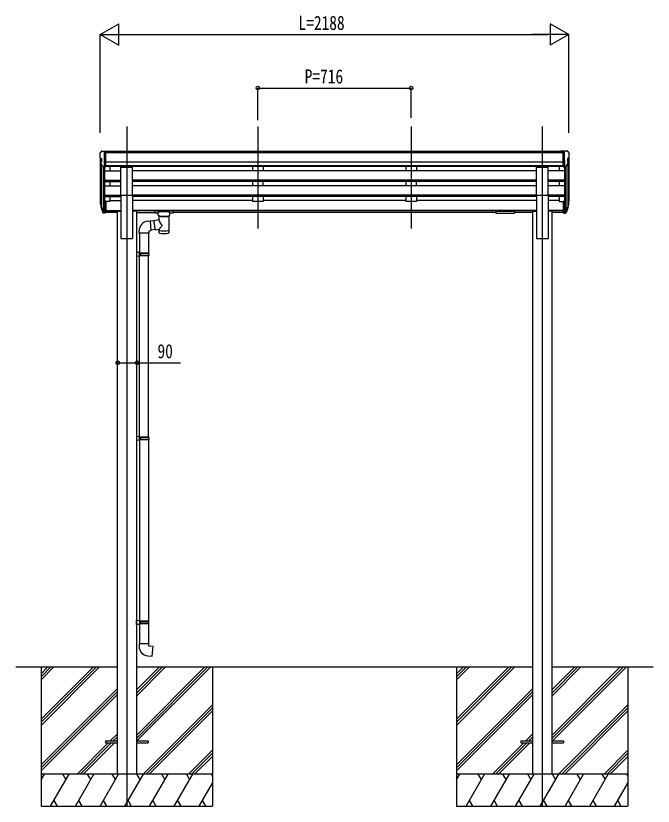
# Model space of a CAD drawing. Units: millimetres, scale not verified. Extents: x -8410 to 8410, y -5940 to 5940.
# Drawn here: x -1487 to 1489, y -3137 to 554 of the extents above; entities that cross this region are included whole.
import ezdxf
from ezdxf.enums import TextEntityAlignment as Align

# ---------------------------------------------------------------- set-up
doc = ezdxf.new("R2010")
doc.units = ezdxf.units.MM
doc.header["$LTSCALE"] = 30
for name, color, linetype in [('0-3_YKK_12', 2, 'Continuous'), ('0-4_YKK_13', 4, 'Continuous'), ('0-5_YKK_A1', 4, 'Continuous'), ('0-6_YKK_D', 6, 'Continuous')]:
    doc.layers.add(name, color=color, linetype=linetype)
doc.styles.add('ＭＳ ゴシック', font='')
doc.styles.get('ＭＳ ゴシック').set_extended_font_data('MS Gothic')

msp = doc.modelspace()

# ---------------------------------------------------------------- linework, layer by layer
at = {"layer": '0-3_YKK_12'}
for p, q in [((-968.63, 37.89), (-968.63, -3136.51)), ((-356.63, 37.89), (-356.63, -439.63)), ((359.37, 37.89), (359.37, -439.63)), ((971.37, 37.89), (971.37, -3136.51))]:
    msp.add_line(p, q, dxfattribs=at)
at = {"layer": '0-4_YKK_13'}
for p, q in [((-1094.64, -87.87), (-1094.64, -88.49)), ((-1092.1, -109.68), (-1086.79, -112.75)), ((-1087.73, -79.06), (-1091.79, -84.87)), ((-1084.64, -78.49), (-1086.97, -78.64)), ((-1084.64, -78.49), (-1066.14, -78.49)), ((-1072.64, -151.48), (-1072.64, -78.49)), ((-1066.14, -78.49), (-1056.14, -78.58)), ((-1066.14, -150.48), (-1066.14, -78.49)), ((-1056.14, -80.1), (-1056.14, -78.58)), ((1068.87, -78.49), (1058.87, -78.58)), ((1058.87, -80.1), (1058.87, -78.58)), ((1068.87, -150.48), (1068.87, -78.49)), ((1087.37, -78.49), (1068.87, -78.49)), ((1075.37, -151.48), (1075.37, -78.49)), ((1087.37, -78.49), (1089.7, -78.64)), ((1094.83, -109.68), (1089.52, -112.75)), ((1090.46, -79.06), (1094.52, -84.87)), ((1097.37, -87.87), (1097.37, -88.49)), ((-1080.26, -149.67), (-1089.26, -134.07)), ((-1086.64, -113.01), (-1086.64, -129.28)), ((1082.99, -149.67), (1091.99, -134.07)), ((1089.37, -113.01), (1089.37, -129.28)), ((-1072.64, -151.48), (-1077.84, -151.16)), ((-1066.14, -150.48), (-1072.64, -150.48)), ((-996.13, -283.94), (-996.13, -152.14)), ((-996.13, -152.14), (-941.13, -152.14)), ((-941.13, -283.94), (-941.13, -152.14)), ((943.87, -283.94), (943.87, -152.14)), ((943.87, -152.14), (998.87, -152.14)), ((998.87, -283.94), (998.87, -152.14)), ((1068.87, -150.48), (1075.37, -150.48)), ((1075.37, -151.48), (1080.57, -151.16)), ((-996.13, -283.94), (-941.13, -283.94)), ((943.87, -283.94), (998.87, -283.94)), ((-1091.54, -326.41), (-1087.66, -334.36)), ((-1090.94, -325.03), (-1087.66, -332.09)), ((-1072.64, -312.22), (-1072.64, -366.99)), ((-1066.14, -312.22), (-1072.64, -312.22)), ((-1066.14, -312.22), (-1066.14, -366.25)), ((1068.87, -312.22), (1068.87, -366.25)), ((1068.87, -312.22), (1075.37, -312.22)), ((1075.37, -312.22), (1075.37, -366.99)), ((1093.67, -325.03), (1090.39, -332.09)), ((1094.27, -326.41), (1090.39, -334.36)), ((-1089.23, -337.68), (-1088.89, -342.09)), ((-1088.89, -342.09), (-1080.08, -365.64)), ((-1088.27, -341.52), (-1080.08, -357.7)), ((-1079.07, -356.57), (-1086.82, -341.17)), ((-1072.64, -357.25), (-1077.77, -357.25)), ((-1072.64, -359.06), (-1077.48, -359.06)), ((-1072.64, -366.99), (-1077.48, -366.99)), ((-1066.14, -352.35), (-1072.64, -352.35)), ((-1066.14, -357.23), (-1072.64, -357.23)), ((-1066.14, -366.25), (-1072.64, -366.25)), ((-838.63, -356.8), (-838.63, -367.56)), ((-753.63, -356.13), (-836.63, -356.13)), ((-753.63, -358.31), (-836.63, -358.31)), ((-822.13, -368.22), (-836.63, -368.22)), ((-822.13, -375.03), (-822.13, -364.75)), ((-768.13, -375.03), (-768.13, -364.75)), ((-753.63, -368.22), (-768.13, -368.22)), ((-751.63, -356.8), (-751.63, -367.56)), ((-751.63, -356.99), (-751.63, -358.53)), ((754.37, -356.8), (754.37, -367.56)), ((754.37, -356.99), (754.37, -358.53)), ((756.37, -356.13), (839.37, -356.13)), ((756.37, -358.31), (839.37, -358.31)), ((756.37, -368.22), (839.37, -368.22)), ((841.37, -356.8), (841.37, -367.56)), ((1068.87, -352.35), (1075.37, -352.35)), ((1068.87, -357.23), (1075.37, -357.23)), ((1068.87, -366.25), (1075.37, -366.25)), ((1075.37, -357.25), (1080.5, -357.25)), ((1075.37, -359.06), (1080.21, -359.06)), ((1075.37, -366.99), (1080.21, -366.99)), ((1081.8, -356.57), (1089.56, -341.17)), ((1091, -341.52), (1082.81, -357.7)), ((1091.62, -342.09), (1082.81, -365.64)), ((1091.96, -337.68), (1091.62, -342.09)), ((-871.99, -405.04), (-859.48, -403.48)), ((-842.97, -402.89), (-859.31, -405.42)), ((-843.26, -401.01), (-818.03, -397.1)), ((-843.26, -401.01), (-836.24, -446.27)), ((-818.03, -397.1), (-818.03, -379.52)), ((-772.23, -379.53), (-772.22, -459.82)), ((-911.4, -461.05), (-911.4, -450.13)), ((-865.4, -461.05), (-911.4, -461.05)), ((-909.43, -461.05), (-909.43, -551.88)), ((-867.43, -461.05), (-867.43, -554.44)), ((-836.53, -444.39), (-855.64, -447.36)), ((-818.03, -443.45), (-836.24, -446.27)), ((-818.05, -459.82), (-818.03, -443.19)), ((-907.43, -551.94), (-923.43, -551.47)), ((-923.43, -551.47), (-923.43, -569.41)), ((-907.43, -553.94), (-907.43, -551.94)), ((-907.43, -568.94), (-923.43, -569.41)), ((-907.43, -553.94), (-909.43, -553.94)), ((-866.43, -554.44), (-909.43, -554.44)), ((-865.43, -556.44), (-909.43, -556.44)), ((-865.43, -564.44), (-909.43, -564.44)), ((-866.43, -566.44), (-909.43, -566.44)), ((-909.43, -1411.13), (-909.43, -569)), ((-907.43, -568.94), (-907.43, -566.94)), ((-904.96, -556.44), (-904.53, -554.44)), ((-867.43, -1413.69), (-867.43, -566.44)), ((-865.43, -556.44), (-866.43, -554.44)), ((-865.43, -564.44), (-866.43, -566.44)), ((-865.43, -556.44), (-865.43, -564.44)), ((-907.43, -1411.19), (-923.43, -1410.72)), ((-923.43, -1410.72), (-923.43, -1428.66)), ((-907.43, -1428.19), (-923.43, -1428.66)), ((-907.43, -1413.19), (-909.43, -1413.19)), ((-866.43, -1413.69), (-909.43, -1413.69)), ((-865.43, -1415.69), (-909.43, -1415.69)), ((-865.43, -1423.69), (-909.43, -1423.69)), ((-866.43, -1425.69), (-909.43, -1425.69)), ((-909.43, -1428.25), (-909.43, -2270.39)), ((-907.43, -1413.19), (-907.43, -1411.19)), ((-907.43, -1428.19), (-907.43, -1426.19)), ((-904.96, -1415.69), (-904.53, -1413.69)), ((-867.43, -1425.69), (-867.43, -2272.94)), ((-865.43, -1415.69), (-866.43, -1413.69)), ((-865.43, -1423.69), (-866.43, -1425.69)), ((-865.43, -1415.69), (-865.43, -1423.69)), ((-907.43, -2270.44), (-923.43, -2269.97)), ((-923.43, -2287.92), (-923.43, -2269.97)), ((-907.43, -2287.44), (-923.43, -2287.92)), ((-866.43, -2272.94), (-909.43, -2272.94)), ((-865.43, -2274.94), (-909.43, -2274.94)), ((-865.43, -2282.94), (-909.43, -2282.94)), ((-866.43, -2284.94), (-909.43, -2284.94)), ((-907.43, -2285.44), (-909.43, -2285.44)), ((-909.43, -2287.5), (-909.43, -2378.94)), ((-907.43, -2270.44), (-907.43, -2272.44)), ((-907.43, -2285.44), (-907.43, -2287.44)), ((-904.96, -2282.94), (-904.53, -2284.94)), ((-867.43, -2284.94), (-867.43, -2378.94)), ((-865.43, -2274.94), (-866.43, -2272.94)), ((-865.43, -2282.94), (-866.43, -2284.94)), ((-865.43, -2282.94), (-865.43, -2274.94)), ((-865.43, -2378.94), (-911.43, -2378.94)), ((-911.43, -2378.94), (-911.43, -2389.86)), ((-865.43, -2388.94), (-865.43, -2378.94)), ((-1068.63, -2832.01), (-1068.63, -2841.01)), ((-1068.63, -2832.01), (-1013.83, -2832.01)), ((-1068.63, -2841.01), (-1013.83, -2841.01)), ((-923.43, -2832.01), (-868.63, -2832.01)), ((-923.43, -2841.01), (-868.63, -2841.01)), ((-868.63, -2832.01), (-868.63, -2841.01)), ((871.37, -2832.01), (871.37, -2841.01)), ((871.37, -2832.01), (926.17, -2832.01)), ((871.37, -2841.01), (926.17, -2841.01)), ((1016.57, -2832.01), (1071.37, -2832.01)), ((1016.57, -2841.01), (1071.37, -2841.01)), ((1071.37, -2832.01), (1071.37, -2841.01))]:
    msp.add_line(p, q, dxfattribs=at)
for points in [[(-836.63, -356.13), (-836.99, -356.14), (-837.52, -356.16), (-837.97, -356.21), (-838.27, -356.29), (-838.44, -356.39), (-838.56, -356.53), (-838.63, -356.71), (-838.63, -356.8)], [(-836.63, -368.22), (-836.99, -368.22), (-837.52, -368.19), (-837.97, -368.14), (-838.27, -368.06), (-838.44, -367.96), (-838.56, -367.83), (-838.63, -367.65), (-838.63, -367.56)], [(-751.63, -356.8), (-751.67, -356.6), (-751.76, -356.46), (-751.85, -356.37), (-751.95, -356.31), (-752.08, -356.26), (-752.37, -356.2), (-752.86, -356.16), (-753.4, -356.14), (-753.63, -356.13)], [(-751.63, -367.56), (-751.67, -367.75), (-751.76, -367.89), (-751.85, -367.98), (-751.95, -368.04), (-752.08, -368.09), (-752.37, -368.15), (-752.86, -368.2), (-753.4, -368.22), (-753.63, -368.22)], [(754.37, -356.8), (754.4, -356.6), (754.49, -356.46), (754.58, -356.37), (754.69, -356.31), (754.81, -356.26), (755.1, -356.2), (755.59, -356.16), (756.13, -356.14), (756.37, -356.13)], [(754.37, -367.56), (754.4, -367.75), (754.49, -367.89), (754.58, -367.98), (754.69, -368.04), (754.81, -368.09), (755.1, -368.15), (755.59, -368.2), (756.13, -368.22), (756.37, -368.22)], [(839.37, -356.13), (839.72, -356.14), (840.25, -356.16), (840.7, -356.21), (841, -356.29), (841.17, -356.39), (841.29, -356.53), (841.36, -356.71), (841.37, -356.8)], [(839.37, -368.22), (839.72, -368.22), (840.25, -368.19), (840.7, -368.14), (841, -368.06), (841.17, -367.96), (841.29, -367.83), (841.36, -367.65), (841.37, -367.56)], [(-859.48, -403.48), (-855.47, -449.3), (-865.4, -451.05), (-865.4, -461.05)], [(-818.03, -379.52), (-818.27, -379.42), (-819.62, -378.69), (-820.74, -377.84), (-821.49, -376.98), (-821.95, -376.08), (-822.13, -375.19)], [(-768.17, -374.97), (-768.15, -375.33), (-768.4, -376.29), (-768.92, -377.17), (-769.72, -378.01), (-770.83, -378.81), (-772.23, -379.53)], [(-907.43, -566.94), (-909.43, -566.94), (-909.43, -553.94)], [(-904.96, -556.44), (-904.96, -564.44), (-904.53, -566.44)], [(-907.43, -1426.19), (-909.43, -1426.19), (-909.43, -1413.19)], [(-904.96, -1415.69), (-904.96, -1423.69), (-904.53, -1425.69)], [(-907.43, -2272.44), (-909.43, -2272.44), (-909.43, -2285.44)], [(-904.96, -2282.94), (-904.96, -2274.94), (-904.53, -2272.94)], [(-870.36, -2434.69), (-849.52, -2436.51), (-845.51, -2390.69), (-865.43, -2388.94)]]:
    msp.add_lwpolyline(points, dxfattribs=at)
for centre, radius, start, end in [((-1091.64, -87.87), 3, 93, 180), ((-892.64, -88.49), 202, 180, 184.94904), ((-1087.73, -105.31), 6.18, 185.7035, 224.99897), ((-1086.91, -79.64), 1, 93.5, 145), ((1089.64, -79.64), 1, 35, 86.5), ((1094.37, -87.87), 3, 0, 87), ((1090.46, -105.31), 6.18, 315.00103, 354.2965), ((895.37, -88.49), 202, 355.05096, 0), ((-1086.66, -132.57), 3, 94.7167, 210), ((-1086.94, -129.28), 0.3, 274.7167, 0), ((-1086.94, -113.01), 0.3, 0, 60), ((1089.67, -113.01), 0.3, 120, 180), ((1089.67, -129.28), 0.3, 180, 265.2833), ((1089.39, -132.57), 3, 330, 85.2833), ((-1077.66, -148.17), 3, 210, 266.5), ((1080.39, -148.17), 3, 273.5, 330), ((-1063.45, -317.29), 29.53, 186.50806, 197.98144), ((-1062.05, -315.53), 30.41, 187.1552, 198.19734), ((1064.78, -315.53), 30.41, 341.80266, 352.8448), ((1066.18, -317.29), 29.53, 342.01856, 353.49194), ((-865.49, -450.48), 45.91, 98.14944, 179.55845), ((-866.43, -2389.86), 45, 180, 265)]:
    msp.add_arc(centre, radius, start, end, dxfattribs=at)
for centre, major_axis, ratio, start_param, end_param in [((-1003.98, -317.72), (-89.06, 1.43), 0.57596, 6.1962358, 6.3678173), ((-1004.77, -311.05), (87.93, 4.42), 0.541684, 3.0659337, 3.2228513), ((1007.5, -311.05), (-87.93, 4.42), 0.541684, 3.060334, 3.2172517), ((1006.71, -317.72), (89.06, 1.43), 0.57596, 6.1985533, 6.3701348), ((-1087.92, -337.68), (1.3, 0), 0.90356, 1.3700892, 3.347195), ((-1002, -321.49), (-89.07, 0), 0.90356, 0.2056023, 0.2515348), ((-1002.72, -317.63), (-88.05, 0), 0.90356, 0.2662965, 0.3003836), ((-1077.48, -356.35), (-3, 0), 0.90356, 0.5235988, 1.5707963), ((-1077.48, -364.28), (3, 0), 0.90356, 3.6651914, 4.712389), ((-1077.77, -355.89), (-1.5, 0), 0.90356, 0.5235988, 1.5707963), ((-836.63, -358.53), (-2, 0), 0.109601, 4.712389, 6.2831853), ((-795.13, -364.75), (-27, 0), 0.122176, 3.1415927, 6.2831853), ((-753.63, -358.53), (-2, 0), 0.109601, 3.1415927, 4.712389), ((756.37, -358.53), (2, 0), 0.109601, 1.5707963, 3.1415927), ((839.37, -358.53), (2, 0), 0.109601, 0, 1.5707963), ((1080.21, -356.35), (3, 0), 0.90356, 4.712389, 5.7595865), ((1080.21, -364.28), (-3, 0), 0.90356, 1.5707963, 2.6179939), ((1080.5, -355.89), (1.5, 0), 0.90356, 4.712389, 5.7595865), ((1005.45, -317.63), (88.05, 0), 0.90356, 5.9828017, 6.0168888), ((1090.65, -337.68), (-1.3, 0), 0.90356, 2.9359903, 4.9130961), ((1004.73, -321.49), (89.07, 0), 0.90356, 6.0316505, 6.077583), ((-806.13, -375.03), (-16, 0), 0.361356, 0, 0.0194874), ((-795.13, -423.64), (22.81, -26.62), 0.234429, 3.1563334, 4.5976381), ((-795.12, -379.98), (-22.92, 0.42), 0.07247, 0.0008089, 1.5716053), ((-795.12, -381.61), (-22.92, 0.42), 0.07247, 0.0008089, 1.5716053), ((-795.15, -379.98), (22.91, 0.42), 0.072511, 4.711586, 6.2823824), ((-795.15, -381.61), (22.91, 0.42), 0.072511, 4.711586, 6.2823824), ((-797.69, -421), (-20.32, -22.25), 0.045535, 4.9756507, 6.2441899), ((-795.13, -459.82), (-22.92, 0), 0.101955, 6.2829723, 9.4248207), ((-795.13, -447.38), (-22.91, 0), 0.122865, 6.2831853, 9.424778)]:
    msp.add_ellipse(centre, major_axis=major_axis, ratio=ratio, start_param=start_param, end_param=end_param, dxfattribs=at)
at = {"layer": '0-5_YKK_A1'}
for p, q in [((-1092.63, -109.07), (-1092.63, -311.85)), ((1068.87, -80.1), (-1066.14, -80.1)), ((1068.87, -85.32), (-1066.14, -85.32)), ((1095.37, -109.07), (1095.37, -311.85)), ((-1087.66, -136.84), (-1087.66, -338.56)), ((-1072.64, -119.6), (-1072.64, -312.22)), ((1068.87, -128.85), (-1066.14, -128.85)), ((1068.87, -146.7), (-1066.14, -146.7)), ((1075.37, -119.6), (1075.37, -312.22)), ((1090.39, -136.84), (1090.39, -338.56)), ((-1078.64, -151), (-1078.64, -357)), ((-1072.64, -170.53), (-996.13, -170.53)), ((1068.87, -149.95), (-1066.14, -149.95)), ((-1047.64, -149.95), (-1047.64, -170.53)), ((943.87, -170.53), (-941.13, -170.53)), ((-381.63, -150.05), (-381.63, -170.53)), ((-331.63, -170.53), (-381.63, -170.53)), ((-331.63, -150.05), (-331.63, -170.53)), ((334.37, -150.05), (334.37, -170.53)), ((384.37, -170.53), (334.37, -170.53)), ((384.37, -150.05), (384.37, -170.53)), ((1075.37, -170.53), (998.87, -170.53)), ((1050.37, -149.95), (1050.37, -170.53)), ((1081.37, -151), (1081.37, -357)), ((-1072.64, -213.89), (-996.13, -213.89)), ((-1072.64, -215.38), (-996.13, -215.38)), ((-1072.64, -219.7), (-996.13, -219.7)), ((-1047.64, -219.7), (-1047.64, -240.63)), ((943.87, -213.89), (-941.13, -213.89)), ((943.87, -215.38), (-941.13, -215.38)), ((943.87, -219.7), (-941.13, -219.7)), ((-381.63, -219.7), (-381.63, -240.63)), ((-331.63, -240.63), (-331.63, -219.7)), ((334.37, -219.7), (334.37, -240.63)), ((384.37, -240.63), (384.37, -219.7)), ((1075.37, -213.89), (998.87, -213.89)), ((1075.37, -215.38), (998.87, -215.38)), ((1075.37, -219.7), (998.87, -219.7)), ((1050.37, -219.7), (1050.37, -240.63)), ((-1072.64, -240.63), (-996.13, -240.63)), ((943.87, -240.63), (-941.13, -240.63)), ((-331.63, -240.63), (-381.63, -240.63)), ((384.37, -240.63), (334.37, -240.63)), ((1075.37, -240.63), (998.87, -240.63)), ((-1072.64, -283.99), (-996.13, -283.99)), ((-1072.64, -285.49), (-996.13, -285.49)), ((-1072.64, -289.8), (-996.13, -289.8)), ((-1047.64, -289.8), (-1047.64, -312.85)), ((-996.13, -283.94), (-996.13, -486.51)), ((-941.13, -283.94), (-941.13, -486.51)), ((943.87, -283.99), (-941.13, -283.99)), ((943.87, -285.49), (-941.13, -285.49)), ((943.87, -289.8), (-941.13, -289.8)), ((-381.63, -289.8), (-381.63, -312.85)), ((-331.63, -289.8), (-331.63, -312.85)), ((334.37, -289.8), (334.37, -312.85)), ((384.37, -289.8), (384.37, -312.85)), ((943.87, -283.94), (943.87, -486.51)), ((998.87, -283.94), (998.87, -486.51)), ((1075.37, -283.99), (998.87, -283.94)), ((1075.37, -285.49), (998.87, -285.49)), ((1075.37, -289.8), (998.87, -289.8)), ((1050.37, -289.8), (1050.37, -312.85)), ((-1047.64, -312.85), (-1066.14, -312.85)), ((-1047.64, -307.91), (-996.13, -307.91)), ((-381.63, -307.91), (-941.13, -307.91)), ((-331.63, -312.85), (-381.63, -312.85)), ((334.36, -307.91), (-331.63, -307.91)), ((384.37, -312.85), (334.37, -312.85)), ((943.87, -307.91), (384.36, -307.91)), ((1050.36, -307.91), (998.87, -307.91)), ((1050.37, -312.85), (1068.87, -312.85)), ((-1066.14, -354.92), (-996.13, -354.92)), ((-1066.14, -356.32), (-996.13, -356.32)), ((-1013.83, -364.01), (-1066.14, -364.01)), ((-1013.83, -357.51), (-1013.83, -2986.51)), ((-1013.83, -357.51), (-996.13, -357.51)), ((943.87, -354.92), (-941.13, -354.92)), ((943.87, -356.32), (-941.13, -356.32)), ((-923.43, -357.51), (-941.13, -357.51)), ((-923.43, -357.51), (-923.43, -2986.51)), ((-923.43, -364.01), (-838.63, -364.01)), ((754.37, -364.01), (-751.63, -364.01)), ((926.17, -364.01), (841.37, -364.01)), ((926.17, -357.51), (926.17, -2986.51)), ((926.17, -357.51), (943.87, -357.51)), ((1068.87, -354.92), (998.87, -354.92)), ((1068.87, -356.32), (998.87, -356.32)), ((1016.57, -357.51), (998.87, -357.51)), ((1016.57, -357.51), (1016.57, -2986.51)), ((1068.87, -364.01), (1016.57, -364.01)), ((-996.13, -486.51), (-941.13, -486.51)), ((943.87, -486.51), (998.87, -486.51)), ((-1486.67, -2486.51), (-1013.83, -2486.51)), ((-1368.83, -2486.51), (-1368.83, -3136.51)), ((-1368.83, -2730.69), (-1124.66, -2486.51)), ((-1368.83, -2744.83), (-1110.51, -2486.51)), ((-1368.83, -2758.97), (-1096.37, -2486.51)), ((-1368.83, -2546.84), (-1308.5, -2486.51)), ((-1368.83, -2532.7), (-1322.65, -2486.51)), ((-1368.83, -2518.56), (-1336.79, -2486.51)), ((-923.63, -2805.99), (-604.16, -2486.51)), ((-923.63, -2820.13), (-590.01, -2486.51)), ((-923.63, -2622.14), (-788, -2486.51)), ((-923.63, -2608), (-802.15, -2486.51)), ((-923.63, -2593.86), (-816.29, -2486.51)), ((-923.43, -2486.51), (926.17, -2486.51)), ((-921.37, -2832.01), (-575.87, -2486.51)), ((-568.83, -2486.51), (-568.83, -3136.51)), ((571.17, -2486.51), (571.17, -3136.51)), ((571.17, -2730.69), (815.34, -2486.51)), ((571.17, -2744.83), (829.49, -2486.51)), ((571.17, -2758.97), (843.63, -2486.51)), ((571.17, -2546.84), (631.5, -2486.51)), ((571.17, -2532.7), (617.35, -2486.51)), ((571.17, -2518.56), (603.21, -2486.51)), ((1016.37, -2805.99), (1335.84, -2486.51)), ((1016.37, -2820.13), (1349.99, -2486.51)), ((1016.37, -2622.14), (1152, -2486.51)), ((1016.37, -2608), (1137.85, -2486.51)), ((1016.37, -2593.86), (1123.71, -2486.51)), ((1016.57, -2486.51), (1489.4, -2486.51)), ((1018.63, -2832.01), (1364.13, -2486.51)), ((1371.17, -2486.51), (1371.17, -3136.51)), ((-1368.83, -2942.82), (-1014.03, -2588.02)), ((-1368.83, -2956.96), (-1014.03, -2602.17)), ((-1368.83, -2971.11), (-1014.03, -2616.31)), ((571.17, -2942.82), (925.97, -2588.02)), ((571.17, -2956.96), (925.97, -2602.17)), ((571.17, -2971.11), (925.97, -2616.31)), ((-892.03, -2986.51), (-568.83, -2663.32)), ((-877.88, -2986.51), (-568.83, -2677.46)), ((-863.74, -2986.51), (-568.83, -2691.61)), ((1047.97, -2986.51), (1371.17, -2663.32)), ((1062.12, -2986.51), (1371.17, -2677.46)), ((1076.26, -2986.51), (1371.17, -2691.61)), ((-1045.89, -2832.01), (-1014.03, -2800.15)), ((894.11, -2832.01), (925.97, -2800.15)), ((-1200.39, -2986.51), (-1054.89, -2841.01)), ((-1186.25, -2986.51), (-1040.75, -2841.01)), ((-1172.11, -2986.51), (-1026.61, -2841.01)), ((-1031.75, -2832.01), (-1014.03, -2814.3)), ((-1017.61, -2832.01), (-1014.03, -2828.44)), ((739.61, -2986.51), (885.11, -2841.01)), ((753.75, -2986.51), (899.25, -2841.01)), ((767.89, -2986.51), (913.39, -2841.01)), ((908.25, -2832.01), (925.97, -2814.3)), ((922.39, -2832.01), (925.97, -2828.44)), ((-679.89, -2986.51), (-568.83, -2875.45)), ((1260.11, -2986.51), (1371.17, -2875.45)), ((-665.75, -2986.51), (-568.83, -2889.6)), ((-651.61, -2986.51), (-568.83, -2903.74)), ((1274.25, -2986.51), (1371.17, -2889.6)), ((1288.39, -2986.51), (1371.17, -2903.74)), ((-568.83, -2986.51), (-1368.83, -2986.51)), ((-1368.83, -3014.01), (-1352.96, -2986.51)), ((-1324.09, -3136.51), (-1237.49, -2986.51)), ((-1252.49, -3012.49), (-1267.49, -2986.51)), ((-1208.62, -3136.51), (-1122.02, -2986.51)), ((-1137.02, -3012.49), (-1152.02, -2986.51)), ((-1093.15, -3136.51), (-1006.55, -2986.51)), ((-1021.55, -3012.49), (-1036.55, -2986.51)), ((-977.68, -3136.51), (-891.08, -2986.51)), ((-906.08, -3012.49), (-921.08, -2986.51)), ((-862.21, -3136.51), (-775.61, -2986.51)), ((-790.61, -3012.49), (-805.61, -2986.51)), ((-746.74, -3136.51), (-660.14, -2986.51)), ((-690.14, -2986.51), (-675.14, -3012.49)), ((-574.67, -2986.51), (-568.83, -2996.61)), ((1371.17, -2986.51), (571.17, -2986.51)), ((571.17, -3014.01), (587.04, -2986.51)), ((615.91, -3136.51), (702.51, -2986.51)), ((687.51, -3012.49), (672.51, -2986.51)), ((731.38, -3136.51), (817.98, -2986.51)), ((802.98, -3012.49), (787.98, -2986.51)), ((846.85, -3136.51), (933.45, -2986.51)), ((918.45, -3012.49), (903.45, -2986.51)), ((962.32, -3136.51), (1048.92, -2986.51)), ((1033.92, -3012.49), (1018.92, -2986.51)), ((1077.79, -3136.51), (1164.39, -2986.51)), ((1149.39, -3012.49), (1134.39, -2986.51)), ((1193.26, -3136.51), (1279.86, -2986.51)), ((1249.86, -2986.51), (1264.86, -3012.49)), ((1365.33, -2986.51), (1371.17, -2996.61)), ((-631.27, -3136.51), (-568.83, -3028.37)), ((1308.73, -3136.51), (1371.17, -3028.37)), ((-1368.83, -3136.51), (-568.83, -3136.51)), ((-1309.09, -3110.53), (-1294.09, -3136.51)), ((-1193.62, -3110.53), (-1178.62, -3136.51)), ((-1078.15, -3110.53), (-1063.15, -3136.51)), ((-962.68, -3110.53), (-947.68, -3136.51)), ((-847.21, -3110.53), (-832.21, -3136.51)), ((-731.74, -3110.53), (-716.74, -3136.51)), ((-616.27, -3110.53), (-601.27, -3136.51)), ((571.17, -3136.51), (1371.17, -3136.51)), ((630.91, -3110.53), (645.91, -3136.51)), ((746.38, -3110.53), (761.38, -3136.51)), ((861.85, -3110.53), (876.85, -3136.51)), ((977.32, -3110.53), (992.32, -3136.51)), ((1092.79, -3110.53), (1107.79, -3136.51)), ((1208.26, -3110.53), (1223.26, -3136.51)), ((1323.73, -3110.53), (1338.73, -3136.51))]:
    msp.add_line(p, q, dxfattribs=at)
at = {"layer": '0-6_YKK_D'}
for p, q in [((-1092.63, 466.88), (-1006.03, 516.88)), ((-1006.03, 416.88), (-1006.03, 516.88)), ((1095.37, 466.88), (1008.76, 516.88)), ((1008.76, 516.88), (1008.76, 416.88)), ((-1092.63, 7.31), (-1092.63, 467.88)), ((-1092.63, 466.88), (-1006.03, 416.88)), ((-1092.63, 466.88), (-919.43, 466.88)), ((-992.63, 466.88), (995.37, 466.88)), ((1095.37, 466.88), (922.16, 466.88)), ((1095.37, 466.88), (1008.76, 416.88)), ((1095.37, 7.31), (1095.37, 467.88)), ((-356.63, 66.78), (-356.63, 217.88)), ((-356.63, 216.88), (359.37, 216.88)), ((359.37, 77.91), (359.37, 217.88))]:
    msp.add_line(p, q, dxfattribs=at)
msp.add_lwpolyline([(-1010.83, -1066.06), (-920.43, -1066.06), (-718.2, -1066.06)], dxfattribs=at)
for centre in [(-356.63, 216.88), (359.37, 216.88), (-1010.83, -1066.06), (-920.43, -1066.06)]:
    msp.add_circle(centre, 8.5, dxfattribs=at)

# ---------------------------------------------------------------- texts
at = {"layer": '0-6_YKK_D', "style": 'ＭＳ ゴシック', "width": 0.8}
for s, p in [('L=2188', (-166.63, 468.22)), ('P=716', (-137.83, 218.18)), ('90', (-825.1, -1064.76))]:
    msp.add_text(s, height=65.98, dxfattribs=at).set_placement(p, align=Align.BOTTOM_LEFT)

doc.saveas('drawing.dxf')
